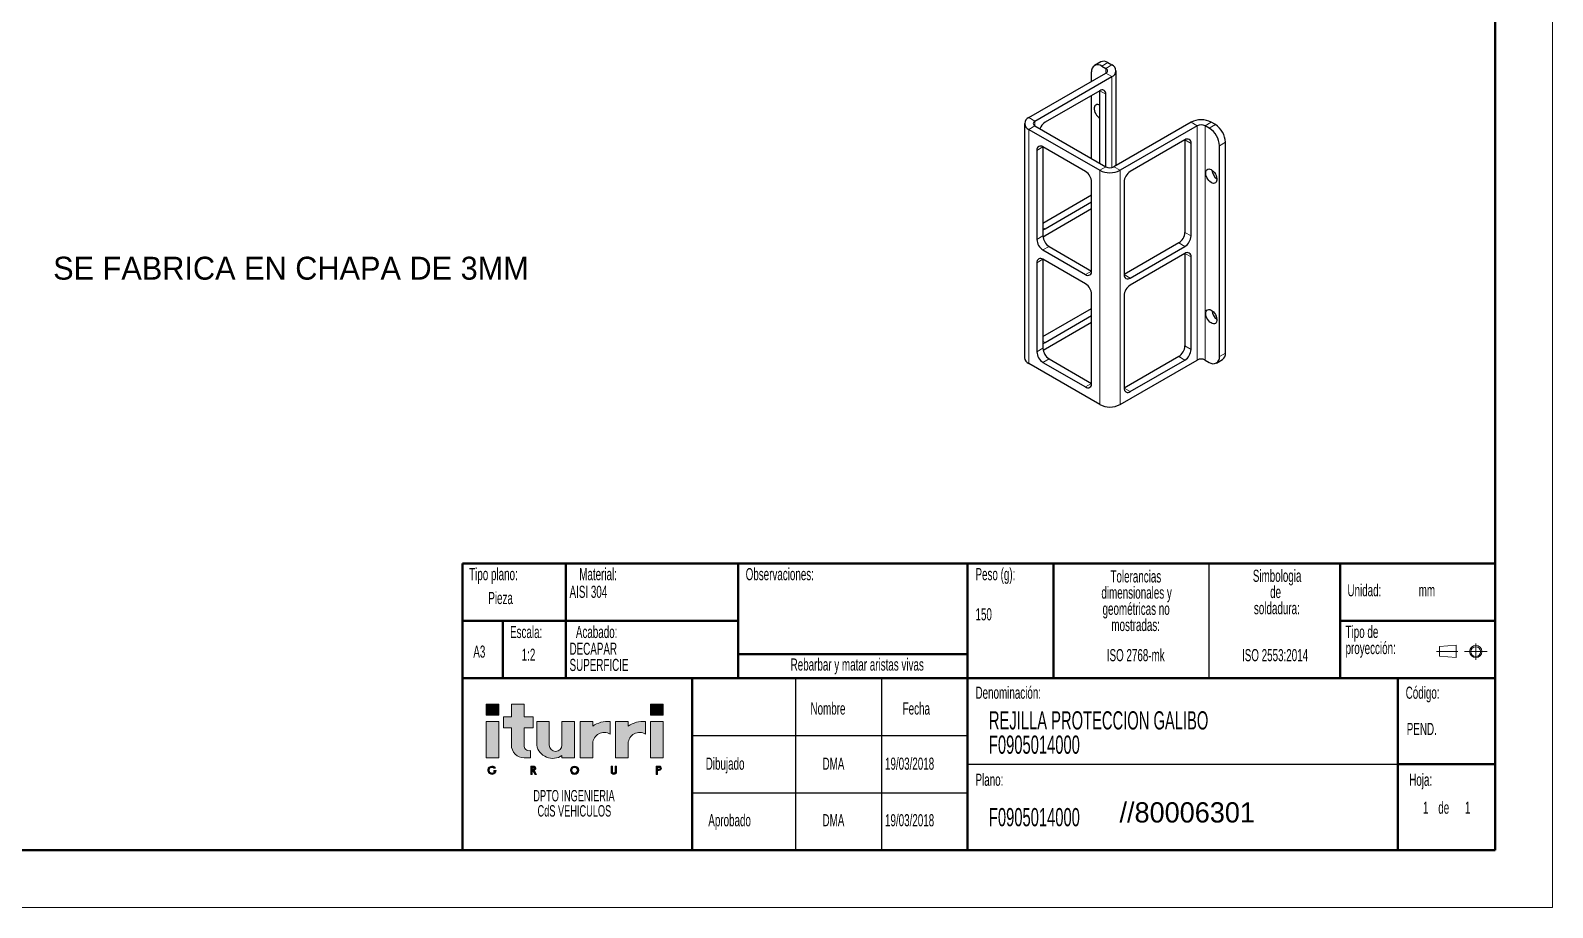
# Model space of a CAD drawing. Header units: millimetres. Extents: x 0 to 2826, y 0 to 1171.
# Drawn here: x 154.7 to 420, y 0 to 152.9 of the extents above; entities that cross this region are included whole.
import ezdxf

# ---------------------------------------------------------------- set-up
doc = ezdxf.new("R2010")
doc.units = ezdxf.units.MM
doc.linetypes.add('CENTERX2', pattern=[20.319999999999997, 12.7, -2.54, 2.54, -2.54])
doc.layers.add('SLD-0', color=179, linetype='Continuous')
doc.styles.add('SLDTEXTSTYLE0', font='TXT', dxfattribs={"width": 0.605})

# ---------------------------------------------------------------- blocks, each defined once
blk = doc.blocks.new('SW_NOTE_0')
at = {"color": 0, "linetype": 'Continuous', "lineweight": 0, "char_height": 1.322916666666667, "attachment_point": 2, "style": 'SLDTEXTSTYLE0'}
for s, insert in [('DPTO INGENIERIA', (7.834147135416667, 1.705329197406662)), ('CdS VEHICULOS', (7.879315238445997, -0.05855967016528754))]:
    blk.add_mtext(s, dxfattribs=dict(at, insert=insert))
blk = doc.blocks.new('Bloque1')
at = {"linetype": 'Continuous'}
for points in [[(0, 12.64478699286279), (1.470029487472491, 12.64478699286279), (1.470029487472491, 13.93106279440076), (0, 13.93106279440076)], [(19.09757491508031, 12.64478699286279), (20.56760440254594, 12.64478699286279), (20.56760440254594, 13.93106279440076), (19.09757491508031, 13.93106279440076)], [(0, 11.9097722491284), (0, 7.683437472650866), (1.470029487479541, 7.683437472650866), (1.470029487479541, 11.9097722491284)], [(19.09757491508031, 11.9097722491284), (19.09757491508031, 7.683437472650866), (20.56760440255286, 7.683437472650866), (20.56760440255286, 11.9097722491284)]]:
    blk.add_hatch(color=7, dxfattribs=at).paths.add_polyline_path(points, flags=0)
h = blk.add_hatch(color=7, dxfattribs=at)
edge = h.paths.add_edge_path(flags=0)
edge.add_line((2.940058974939245, 11.17475750539494), (2.940058974939245, 9.153466960122566))
edge.add_arc((4.41008846240983, 9.153466960121373), 1.470029487470594, 179.9999999999535, 270.0000000000304)
edge.add_line((4.410088462410588, 7.683437472650769), (5.145103206133187, 7.683437472650769))
edge.add_line((5.145103206133187, 7.683437472650769), (5.145103206133113, 8.518336470700856))
edge.add_arc((5.000108756285648, 9.09340829252189), 0.5930691281285276, 185.8121672813475, 284.1511960427798, ccw=False)
edge.add_arc((5.000108756285648, 9.09340829252189), 0.5930691281285276, 174.187832717465, 185.8121672813475, ccw=False)
edge.add_line((4.410088462411754, 9.153466960140273), (4.410088462411754, 11.17475750539494))
edge.add_line((4.410088462411754, 11.17475750539494), (5.453823695100224, 11.17475750539494))
edge.add_line((5.453823695100224, 11.17475750539494), (5.453823695100224, 12.46103330693285))
edge.add_line((5.453823695100224, 12.46103330693285), (4.410088462411754, 12.46103330693285))
edge.add_line((4.410088462411754, 12.46103330693285), (4.410088462411754, 13.93106279440193))
edge.add_line((4.410088462411754, 13.93106279440193), (2.940058974939245, 13.93106279440193))
edge.add_line((2.940058974939245, 13.93106279440193), (2.940058974939245, 12.46103330693285))
edge.add_line((2.940058974939245, 12.46103330693285), (2.021290545278553, 12.46103330693285))
edge.add_line((2.021290545278553, 12.46103330693285), (2.021290545278553, 11.17475750539494))
edge.add_line((2.021290545278553, 11.17475750539494), (2.940058974939245, 11.17475750539494))
h = blk.add_hatch(color=7, dxfattribs=at)
edge = h.paths.add_edge_path(flags=0)
edge.add_line((5.880117949876047, 11.9097722491284), (5.880117949876047, 9.1534669601214))
edge.add_arc((7.744437114683755, 9.518351133259142), 1.899691134915276, 191.0739343382657, 304.490591546001)
edge.add_line((8.820176924825487, 7.952589251952826), (8.820176924825487, 7.683437472646212))
edge.add_line((8.820176924825487, 7.683437472646212), (10.29020641229855, 7.683437472646212))
edge.add_line((10.29020641229855, 7.683437472646212), (10.29020641229855, 11.9097722491284))
edge.add_line((10.29020641229855, 11.9097722491284), (8.820176924827987, 11.9097722491284))
edge.add_line((8.820176924827987, 11.9097722491284), (8.820176924827987, 9.1534669601214))
edge.add_arc((8.085162181091732, 9.1534669601214), 0.7350147437362545, 180, 360, ccw=False)
edge.add_line((7.350147437355477, 9.1534669601214), (7.350147437355477, 11.9097722491284))
edge.add_line((7.350147437355477, 11.9097722491284), (5.880117949876047, 11.9097722491284))
h = blk.add_hatch(color=7, dxfattribs=at)
edge = h.paths.add_edge_path(flags=0)
edge.add_arc((13.72799876440441, 9.286820956505364), 1.340148664346774, 59.34960505052129, 176.8199676444252, ccw=False)
edge.add_line((14.41120426332054, 10.43974276166007), (14.41120426332054, 11.90977224912908))
edge.add_arc((14.16577858448898, 8.859929800427812), 3.059701411205041, 85.39923131649584, 125.479007213571)
edge.add_line((12.38991371804347, 11.35153103293968), (12.38991371804347, 11.9097722491284))
edge.add_line((12.38991371804347, 11.9097722491284), (10.91988423057836, 11.9097722491284))
edge.add_line((10.91988423057836, 11.9097722491284), (10.91988423057836, 7.683437472650866))
edge.add_line((10.91988423057836, 7.683437472650866), (12.38991371805083, 7.683437472650866))
edge.add_line((12.38991371805083, 7.683437472650866), (12.38991371805083, 9.361163752224929))
h = blk.add_hatch(color=7, dxfattribs=at)
edge = h.paths.add_edge_path(flags=0)
edge.add_arc((17.84899661542501, 9.286820956505364), 1.340148664346799, 59.34960505051532, 176.8199676444252, ccw=False)
edge.add_line((18.53220211434129, 10.43974276166004), (18.53220211434148, 11.90977224912882))
edge.add_arc((18.2867764355098, 8.859929800427533), 3.059701411205075, 85.39923131649377, 125.4790072135722)
edge.add_line((16.51091156906422, 11.35153103293939), (16.51091156906411, 11.9097722491284))
edge.add_line((16.51091156906411, 11.9097722491284), (15.04088208159908, 11.9097722491284))
edge.add_line((15.04088208159908, 11.9097722491284), (15.04088208159908, 7.683437472650866))
edge.add_line((15.04088208159908, 7.683437472650866), (16.51091156907144, 7.683437472650866))
edge.add_line((16.51091156907144, 7.683437472650866), (16.51091156907144, 9.361163752224929))
h = blk.add_hatch(color=7, dxfattribs=at)
edge = h.paths.add_edge_path(flags=0)
edge.add_line((0.8980430416329344, 6.488390814672619), (1.096827491121425, 6.488390814672619))
edge.add_arc((0.6827514619636524, 6.240887816449161), 0.4824071849098679, 30.86775549419069, 356.7364169736078)
edge.add_line((1.164376280071322, 6.213424629536295), (0.8835695953456346, 6.213424629536293))
edge.add_line((0.8835695953456346, 6.213424629536293), (0.883569595345653, 6.059054330396475))
edge.add_line((0.883569595345653, 6.059054330396475), (0.9557803647487484, 6.059054330396475))
edge.add_arc((0.6827514619636524, 6.240887816449161), 0.3280368857401572, 48.98147859615631, 326.33693188446534, ccw=False)
h = blk.add_hatch(color=7, dxfattribs=at)
edge = h.paths.add_edge_path(flags=0)
edge.add_line((5.867260323038803, 5.758480631536072), (5.585666678061188, 6.259715539619082))
edge.add_arc((5.551309271960162, 6.490232100029009), 0.2330629013318367, 278.4772606009694, 450.0000000000008)
edge.add_line((5.551309271960162, 6.723295001360848), (5.194775384548119, 6.723295001360848))
edge.add_line((5.194775384548119, 6.723295001360848), (5.194775384548119, 5.758480631536183))
edge.add_line((5.194775384548119, 5.758480631536183), (5.349145683723096, 5.758480631536183))
edge.add_line((5.349145683723096, 5.758480631536183), (5.349145683723096, 6.257169198697289))
edge.add_line((5.349145683723096, 6.257169198697289), (5.41003380859976, 6.257169198697289))
edge.add_line((5.41003380859976, 6.257169198697289), (5.690196919874342, 5.758480631536072))
edge.add_line((5.690196919874342, 5.758480631536072), (5.867260323038803, 5.758480631536072))
edge = h.paths.add_edge_path(flags=0)
edge.add_arc((5.551309271960162, 6.490232100029009), 0.07869260216000068, -90.0000000000008, 89.9999999999992, ccw=False)
edge.add_line((5.551309271960162, 6.41153949786901), (5.349145683723096, 6.41153949786901))
edge.add_line((5.349145683723096, 6.41153949786901), (5.349145683723096, 6.568924702189006))
edge.add_line((5.349145683723096, 6.568924702189006), (5.551309271960162, 6.568924702189012))
h = blk.add_hatch(color=7, dxfattribs=at)
edge = h.paths.add_edge_path(flags=0)
edge.add_arc((10.28650877536282, 6.240887816449161), 0.4824071849119556, 0, 360)
edge = h.paths.add_edge_path(flags=0)
edge.add_arc((10.28650877536282, 6.240887816449161), 0.3280368857401239, 0, 360)
h = blk.add_hatch(color=7, dxfattribs=at)
edge = h.paths.add_edge_path(flags=0)
edge.add_line((14.5278602941172, 6.723295001360848), (14.5278602941172, 6.0800854214777))
edge.add_arc((14.84946508405967, 6.0800854214777), 0.3216047899424941, 180, 360.0000000000008)
edge.add_line((15.17106987400219, 6.0800854214777), (15.17106987400219, 6.723295001360848))
edge.add_line((15.17106987400219, 6.723295001360848), (15.01669957483076, 6.723295001360848))
edge.add_line((15.01669957483076, 6.723295001360848), (15.01669957483076, 6.0800854214777))
edge.add_arc((14.84946508405967, 6.0800854214777), 0.167234490771088, 180, 360, ccw=False)
edge.add_line((14.68223059328859, 6.0800854214777), (14.68223059328859, 6.723295001360848))
edge.add_line((14.68223059328859, 6.723295001360848), (14.5278602941172, 6.723295001360848))
h = blk.add_hatch(color=7, dxfattribs=at)
edge = h.paths.add_edge_path(flags=0)
edge.add_line((19.93736747357303, 6.218079914850699), (20.12275122071157, 6.218079914850699))
edge.add_arc((20.12275122071157, 6.470687458105771), 0.2526075432550748, 270.0000000000008, 450.0000000000008)
edge.add_line((20.12275122071157, 6.723295001360848), (19.78299717439806, 6.723295001360848))
edge.add_line((19.78299717439806, 6.723295001360848), (19.78299717439806, 5.758480631536183))
edge.add_line((19.78299717439806, 5.758480631536183), (19.93736747357303, 5.758480631536183))
edge.add_line((19.93736747357303, 5.758480631536183), (19.93736747357303, 6.218079914850699))
edge = h.paths.add_edge_path(flags=0)
edge.add_arc((20.12275122071157, 6.470687458105771), 0.09823724408354606, -90.0000000000008, 89.9999999999992, ccw=False)
edge.add_line((20.12275122071157, 6.372450214022225), (19.93736747357303, 6.372450214022225))
edge.add_line((19.93736747357303, 6.372450214022225), (19.93736747357303, 6.568924702189317))
edge.add_line((19.93736747357303, 6.568924702189317), (20.12275122071157, 6.568924702189317))
at = {"layer": 'SLD-0', "lineweight": 18}
for p, q in [((0, 13.93106279440076), (1.470029487472491, 13.93106279440076)), ((0, 12.64478699286278), (0, 13.93106279440076)), ((0, 12.64478699286278), (1.470029487472491, 12.64478699286278)), ((1.470029487472491, 12.64478699286278), (1.470029487472491, 13.93106279440076)), ((2.021290545278553, 12.46103330693285), (2.940058974939236, 12.46103330693285)), ((2.021290545278553, 11.17475750539494), (2.021290545278553, 12.46103330693285)), ((2.940058974939236, 12.46103330693285), (2.940058974939236, 13.93106279440193)), ((2.940058974939236, 13.93106279440193), (4.410088462411754, 13.93106279440193)), ((4.410088462411754, 12.46103330693285), (4.410088462411754, 13.93106279440193)), ((4.410088462411754, 12.46103330693285), (5.453823695100224, 12.46103330693285)), ((5.453823695100224, 11.17475750539494), (5.453823695100224, 12.46103330693285)), ((19.09757491508032, 13.93106279440076), (20.56760440254593, 13.93106279440076)), ((19.09757491508032, 12.64478699286278), (19.09757491508032, 13.93106279440076)), ((19.09757491508032, 12.64478699286278), (20.56760440254593, 12.64478699286278)), ((20.56760440254593, 12.64478699286278), (20.56760440254593, 13.93106279440076)), ((0, 7.683437472650864), (0, 11.9097722491284)), ((1.470029487479541, 11.9097722491284), (0, 11.9097722491284)), ((1.470029487479541, 7.683437472650864), (1.470029487479541, 11.9097722491284)), ((2.021290545278553, 11.17475750539494), (2.940058974939236, 11.17475750539494)), ((2.940058974939236, 9.153466960122564), (2.940058974939236, 11.17475750539494)), ((4.410088462411754, 11.17475750539494), (5.453823695100224, 11.17475750539494)), ((4.410088462411754, 9.033349624915852), (4.410088462411754, 11.17475750539494)), ((5.880117949876057, 9.153466960121397), (5.880117949876057, 11.9097722491284)), ((7.350147437355487, 11.9097722491284), (5.880117949876057, 11.9097722491284)), ((7.350147437355487, 9.153466960121397), (7.350147437355487, 11.9097722491284)), ((10.29020641229856, 11.9097722491284), (8.820176924827978, 11.9097722491284)), ((8.820176924827978, 9.153466960121397), (8.820176924827978, 11.9097722491284)), ((10.29020641229856, 7.68343747264621), (10.29020641229856, 11.9097722491284)), ((10.91988423057835, 7.683437472650864), (10.91988423057835, 11.9097722491284)), ((12.38991371804349, 11.9097722491284), (10.91988423057835, 11.9097722491284)), ((12.38991371804349, 11.35153103293968), (12.38991371804349, 11.9097722491284)), ((14.41120426332054, 10.43974276166007), (14.41120426332054, 11.90977224912908)), ((15.04088208159907, 7.683437472650864), (15.04088208159907, 11.9097722491284)), ((16.51091156906412, 11.9097722491284), (15.04088208159907, 11.9097722491284)), ((16.51091156906424, 11.35153103293939), (16.51091156906412, 11.9097722491284)), ((18.53220211434128, 10.43974276166004), (18.53220211434147, 11.90977224912883)), ((19.09757491508032, 7.683437472650864), (19.09757491508032, 11.9097722491284)), ((20.56760440255287, 11.9097722491284), (19.09757491508032, 11.9097722491284)), ((20.56760440255287, 7.683437472650864), (20.56760440255287, 11.9097722491284)), ((12.38991371805084, 7.683437472650864), (12.38991371805084, 9.361163752224927)), ((16.51091156907145, 7.683437472650864), (16.51091156907145, 9.361163752224927)), ((8.820176924825484, 7.68343747264621), (8.820176924825484, 7.952589251952825)), ((0.8835695953456362, 6.213424629536292), (1.164376280071322, 6.213424629536293)), ((0.8835695953456508, 6.059054330396475), (0.8835695953456362, 6.213424629536292)), ((0.8835695953456508, 6.059054330396475), (0.9557803647487402, 6.059054330396475)), ((0.8980430416329344, 6.488390814672618), (1.096827491121416, 6.488390814672618)), ((5.194775384548128, 5.758480631536181), (5.194775384548128, 6.723295001360846)), ((5.194775384548128, 6.723295001360846), (5.551309271960153, 6.723295001360846)), ((5.194775384548128, 5.758480631536181), (5.349145683723106, 5.758480631536181)), ((5.349145683723106, 6.411539497869009), (5.349145683723106, 6.568924702189005)), ((5.349145683723106, 6.568924702189005), (5.551309271960153, 6.56892470218901)), ((5.349145683723106, 6.411539497869009), (5.551309271960153, 6.411539497869009)), ((5.349145683723106, 6.257169198697287), (5.410033808599751, 6.257169198697287)), ((5.349145683723106, 5.758480631536181), (5.349145683723106, 6.257169198697287)), ((5.410033808599751, 6.257169198697287), (5.690196919874352, 5.75848063153607)), ((5.585666678061179, 6.259715539619084), (5.867260323038803, 5.75848063153607)), ((5.690196919874352, 5.75848063153607), (5.867260323038803, 5.75848063153607)), ((14.52786029411718, 6.723295001360846), (14.52786029411718, 6.080085421477699)), ((14.52786029411718, 6.723295001360846), (14.6822305932886, 6.723295001360846)), ((14.6822305932886, 6.723295001360846), (14.6822305932886, 6.080085421477699)), ((15.01669957483076, 6.723295001360846), (15.01669957483076, 6.080085421477699)), ((15.01669957483076, 6.723295001360846), (15.17106987400219, 6.723295001360846)), ((15.17106987400219, 6.723295001360846), (15.17106987400219, 6.080085421477699)), ((20.12275122071158, 6.723295001360846), (19.78299717439805, 6.723295001360846)), ((19.78299717439805, 5.758480631536181), (19.78299717439805, 6.723295001360846)), ((19.78299717439805, 5.758480631536181), (19.78299717439805, 6.723295001360846)), ((19.78299717439805, 5.758480631536181), (19.93736747357303, 5.758480631536181)), ((19.93736747357303, 6.372450214022225), (19.93736747357303, 6.568924702189317)), ((20.12275122071158, 6.568924702189317), (19.93736747357303, 6.568924702189317)), ((20.12275122071158, 6.372450214022225), (19.93736747357303, 6.372450214022225)), ((20.12275122071158, 6.218079914850697), (19.93736747357303, 6.218079914850697)), ((19.93736747357303, 5.758480631536181), (19.93736747357303, 6.218079914850697))]:
    blk.add_line(p, q, dxfattribs=at)
at = {"layer": 'SLD-0', "linetype": 'Continuous', "lineweight": 18}
for p, q in [((0, 7.683437472650864), (1.470029487479541, 7.683437472650864)), ((4.410088462410588, 7.683437472650767), (5.145103206133178, 7.683437472650767)), ((5.145103206133119, 8.518336470700856), (5.145103206133178, 7.683437472650767)), ((8.820176924825484, 7.68343747264621), (10.29020641229856, 7.68343747264621)), ((10.91988423057835, 7.683437472650864), (12.38991371805084, 7.683437472650864)), ((15.04088208159907, 7.683437472650864), (16.51091156907145, 7.683437472650864)), ((19.09757491508032, 7.683437472650864), (20.56760440255287, 7.683437472650864))]:
    blk.add_line(p, q, dxfattribs=at)
at = {"layer": 'SLD-0', "lineweight": 18}
for radius in [0.4824071849119367, 0.3280368857401239]:
    blk.add_circle((10.28650877536283, 6.240887816449159), radius, dxfattribs=at)
at = {"layer": 'SLD-0', "linetype": 'Continuous', "lineweight": 18}
for centre, radius, start, end in [((14.16577858448898, 8.85992980042781), 3.059701411205039, 85.39923131649584, 125.4790072135708), ((13.72799876440442, 9.286820956505363), 1.340148664346778, 59.34960505052258, 176.8199676444261), ((18.28677643550979, 8.859929800427532), 3.05970141120507, 85.39923131649391, 125.4790072135718), ((17.84899661542502, 9.286820956505363), 1.340148664346812, 59.34960505051679, 176.8199676444261)]:
    blk.add_arc(centre, radius, start, end, dxfattribs=at)
at = {"layer": 'SLD-0', "lineweight": 18}
for centre, radius, start, end in [((4.410088462409839, 9.15346696012137), 1.470029487470604, 179.9999999999535, 270.00000000003), ((5.000108756285654, 9.093408292521888), 0.593069128128526, 174.1878327193011, 284.1511960427807), ((7.74443711468375, 9.518351133259142), 1.899691134915271, 191.0739343382659, 304.490591546001), ((8.085162181091732, 9.153466960121397), 0.7350147437362455, 180, 0), ((0.6827514619636432, 6.240887816449159), 0.4824071849098751, 30.86775549419077, 356.736416973608), ((0.6827514619636432, 6.240887816449159), 0.328036885740164, 48.98147859615595, 326.3369318844665), ((5.551309271960153, 6.49023210002901), 0.233062901331837, 278.4772606009695, 90), ((5.551309271960153, 6.49023210002901), 0.07869260216000118, 270.0000000000008, 90), ((14.84946508405968, 6.080085421477699), 0.3216047899425032, 180, 0), ((14.84946508405968, 6.080085421477699), 0.1672344907710794, 180, 0), ((20.12275122071158, 6.470687458105771), 0.252607543255075, 270.0000000000008, 90), ((20.12275122071158, 6.470687458105771), 0.0982372440835464, 270.0000000000008, 90)]:
    blk.add_arc(centre, radius, start, end, dxfattribs=at)
at = {"color": 7, "linetype": 'Continuous', "lineweight": 0}
blk.add_blockref('SW_NOTE_0', (2.382122719194912, 2.23579340776377), dxfattribs=at)
blk = doc.blocks.new('Bloque3')
at = {"color": 7, "linetype": 'Continuous', "lineweight": 18}
for p, q in [((397.6843186529448, 130.9474037303248), (395.2324701148584, 130.769079539224)), ((395.2324701148584, 130.769079539224), (395.2324701148584, 129.3424860104174)), ((397.6843186529448, 130.9474037303248), (397.6843186529448, 129.1641618193165)), ((397.6843186529448, 129.1641618193165), (395.2324701148584, 129.3424860104174))]:
    blk.add_line(p, q, dxfattribs=at)
at = {"color": 7, "linetype": 'CENTERX2', "lineweight": 18}
for p, q in [((400.519398462205, 128.8462117601373), (400.519398462205, 131.1946334330045)), ((397.9244070823637, 130.0557827748207), (394.7991339200892, 130.0557827748207)), ((398.880378110823, 130.0204225965709), (402.1584188135871, 130.0204225965709))]:
    blk.add_line(p, q, dxfattribs=at)
at = {"color": 7, "linetype": 'Continuous', "lineweight": 18}
for radius in [0.8916209555040588, 0.7132967644032412]:
    blk.add_circle((400.519398462205, 130.0204225965709), radius, dxfattribs=at)
blk = doc.blocks.new('SW_NOTE_1')
at = {"layer": 'SLD-0', "color": 0, "char_height": 2.116666666666666, "attachment_point": 2, "style": 'SLDTEXTSTYLE0'}
for s, insert in [('Tolerancias', (7.40833333333335, 2.728526715850658)), ('dimensionales y', (7.543318599959214, -0.09369547226446145)), ('geométricas no', (7.462719515462735, -2.915917660379582)), ('mostradas:', (7.378690044830217, -5.738139848494701))]:
    blk.add_mtext(s, dxfattribs=dict(at, insert=insert))
blk = doc.blocks.new('SW_NOTE_2')
at = {"layer": 'SLD-0', "color": 0, "char_height": 2.116666666666666, "attachment_point": 1, "style": 'SLDTEXTSTYLE0'}
for s, insert in [('Tipo de', (0, 2.728526715850658)), ('proyección:', (0, -0.09369547226446145))]:
    blk.add_mtext(s, dxfattribs=dict(at, insert=insert))
blk = doc.blocks.new('SW_NOTE_3')
at = {"layer": 'SLD-0', "color": 0, "char_height": 2.116666666666666, "attachment_point": 2, "style": 'SLDTEXTSTYLE0'}
for s, insert in [('Simbologia', (7.11067708333335, 2.728526715850658)), ('de', (6.842418709397336, -0.09369547226446145)), ('soldadura:', (7.064129990587642, -2.915917660379582))]:
    blk.add_mtext(s, dxfattribs=dict(at, insert=insert))
blk = doc.blocks.new('SW_NOTE_5')
at = {"layer": 'SLD-0', "color": 0, "char_height": 2.116666666666666, "attachment_point": 1, "style": 'SLDTEXTSTYLE0'}
for s, insert in [('DECAPAR', (0, 2.728526715850658)), ('SUPERFICIE', (0, -0.09369547226446145))]:
    blk.add_mtext(s, dxfattribs=dict(at, insert=insert))
blk = doc.blocks.new('SW_NOTE_6')
at = {"layer": 'SLD-0', "color": 0, "char_height": 3.174999999999999, "attachment_point": 1, "style": 'SLDTEXTSTYLE0'}
for s, insert in [('REJILLA PROTECCION GALIBO', (0, 4.092790073775991)), ('F0905014000', (0, -0.1405432083966922))]:
    blk.add_mtext(s, dxfattribs=dict(at, insert=insert))

msp = doc.modelspace()

# ---------------------------------------------------------------- linework, layer by layer
at = {"color": 7, "linetype": 'Continuous', "lineweight": 18}
for p in [(420, 297), (7.530618371675734, 7.806255641895632e-15)]:
    msp.add_line(p, (420, 0), dxfattribs=at)
at = {"color": 7, "linetype": 'Continuous', "lineweight": 50}
for p, q in [((410.0000000000001, 10.00000000000001), (410.0000000000001, 287)), ((230, 60.00000000000001), (409.9999999999999, 60.00000000000001)), ((230, 60.00000000000001), (230, 10.00000000000001)), ((20.00000000000002, 10.00000000000001), (410.0000000000001, 10.00000000000001))]:
    msp.add_line(p, q, dxfattribs=at)
at = {"color": 7, "linetype": 'Continuous', "lineweight": 25}
for p, q in [((341.2302453382081, 147.4168191800644), (340.169584334028, 146.8045126156629)), ((341.419483370933, 146.6807428879762), (342.1265902680233, 146.272538765155)), ((342.480144375113, 147.2930494523777), (343.1872512722034, 146.8848453295565)), ((328.691560458077, 137.7002544194063), (342.1265889509343, 145.4561312798519)), ((329.7522214622571, 137.0879478550048), (343.1872499551144, 144.8438247154504)), ((339.6517154696625, 144.0274178037218), (339.6517154696625, 145.659900450418)), ((343.9194829593624, 129.3465749374356), (343.9194829593624, 145.8643354026731)), ((341.0659305809323, 142.3944024491982), (331.5199884580289, 136.8836473613662)), ((339.6517154696625, 130.5566830928123), (339.6517154696625, 141.5779942078176)), ((341.0659292638433, 129.7402750354376), (341.0659292638433, 142.3942011176823)), ((342.1265902680233, 129.1279684710362), (342.1265902680233, 141.7818945532808)), ((327.9593278654194, 136.6797439697896), (327.9593278654194, 95.85270276713179)), ((328.6915613635757, 135.6592335676942), (341.0659297577516, 128.5156627489167)), ((329.7522215445751, 136.2715396568835), (342.126589938751, 129.1279688381061)), ((356.9758319788349, 136.8838457460729), (343.5408034859776, 129.1279688856273)), ((358.0364921598343, 136.2715396568835), (344.6014636669771, 128.5156627964379)), ((360.1578126864694, 135.8633356291047), (359.450705871697, 136.2715397044047)), ((361.2184736906494, 136.4756421935062), (360.5113668758771, 136.8838462688062)), ((355.9151727856523, 133.8221173906312), (346.3692306627488, 128.3113623027994)), ((355.9151722917438, 133.8219155839033), (355.9151722917438, 117.6952353278738)), ((356.9758324727433, 117.0829292386843), (356.9758324727433, 133.2096094947139)), ((361.9255794352869, 96.05713638860772), (361.9255794352869, 132.801472482398)), ((362.986240439467, 96.6694429530092), (362.986240439467, 133.4137790467995)), ((330.1057751577565, 131.9849327724694), (330.1057751577565, 116.470656324578)), ((338.5910559472075, 128.3112950972517), (331.1664348448475, 132.5974376265351)), ((331.1664353387559, 132.5972388616588), (331.1664353387559, 117.0829624137674)), ((339.651716292843, 110.9599018070005), (339.651716292843, 126.4741782548919)), ((345.3085704817494, 126.4742425136305), (345.3085704817494, 110.3475622576009)), ((331.1664340216669, 119.3278532443671), (339.6517154696625, 124.2263019578824)), ((331.5199884580289, 118.3073427472292), (339.651716128207, 123.0016892092491)), ((339.651716128207, 121.7768785511211), (331.5199884580289, 117.0825320891013)), ((331.1664348448475, 114.6335398623879), (338.5910559472075, 110.3473973331044)), ((332.2270950258469, 115.2458459515773), (339.6517161282069, 110.9597034222938)), ((354.8545126046528, 115.8581188656837), (345.3085704817494, 110.3473637778518)), ((346.3692306627488, 109.7350576886624), (355.9151727856523, 115.2458127764942)), ((330.1057751577565, 112.3879531168677), (330.1057751577565, 96.87367704920774)), ((338.5910559472075, 108.71431544165), (331.1664348448475, 113.0004579709334)), ((331.1664353387559, 113.0002592060571), (331.1664353387559, 97.48598313839715)), ((355.9151727856523, 114.0210021183663), (346.3692306627488, 108.5102470305344)), ((355.9151722917438, 114.0208018325642), (355.9151722917438, 97.89412119630317)), ((356.9758324727433, 97.28181510711373), (356.9758324727433, 113.4084957433747)), ((339.651716292843, 91.3629225316303), (339.651716292843, 106.8771985992902)), ((345.3085704817494, 106.6731287622913), (345.3085704817494, 90.5464481260303)), ((331.1664340216669, 99.52673854244934), (339.6517154696625, 104.4251872559646)), ((339.651716128207, 101.9757632788562), (331.2121859074506, 97.10372618663898)), ((331.5199884580289, 98.50622804531147), (339.651716128207, 103.2005745073313)), ((332.2270950258469, 95.64886610585987), (339.6517161282069, 91.36272357657643)), ((354.8545126046528, 96.0570041637659), (345.3085704817494, 90.546249075934)), ((341.0659297577516, 87.68862154625889), (328.6915613635757, 94.83219236503635)), ((331.1664348448475, 95.03656001667046), (338.5910559472075, 90.75041748738703)), ((344.6014636669771, 87.68862159378007), (358.0364921598343, 95.44449845422568)), ((346.3692306627488, 89.9339429867446), (355.9151727856523, 95.44469807457646)), ((359.450705871697, 95.44449850174692), (360.1578126864694, 95.03629442644693)), ((361.4077110648298, 94.912524318467), (362.4683720690099, 95.52483088286846))]:
    msp.add_line(p, q, dxfattribs=at)
at = {"color": 8, "linetype": 'Continuous', "lineweight": 18}
for p, q in [((342.480144375113, 147.2930494523777), (341.419483370933, 146.6807428879762)), ((342.1265902680233, 146.272538765155), (343.1872512722034, 146.8848453295565)), ((342.1265902680233, 146.272538765155), (342.1265902680233, 145.4561301399709)), ((342.1265889509343, 145.4561312798519), (343.1872499551144, 144.8438247154504)), ((343.1872499551144, 128.9961689406841), (343.1872499551144, 144.8438247154504)), ((341.0659292638433, 142.3942011176823), (342.1265902680233, 141.7818945532808)), ((329.7522214622571, 137.0879478550048), (328.691560458077, 137.7002544194063)), ((329.7522215445751, 136.2715396568835), (328.6915613635757, 135.6592335676942)), ((328.6915613635757, 135.6592335676942), (328.6915613635757, 94.83219236503635)), ((329.7522214622571, 136.2715392298206), (329.7522214622571, 137.0879478550048)), ((358.0364921598343, 136.2715396568835), (356.9758319788349, 136.8838457460729)), ((358.0364921598343, 136.2715396568835), (358.0364921598343, 95.44449845422568)), ((359.450705871697, 136.2715397044047), (360.5113668758771, 136.8838462688062)), ((359.450705871697, 95.44449850174692), (359.450705871697, 136.2715397044047)), ((360.1578126864694, 135.8633356291047), (361.2184736906494, 136.4756421935062)), ((355.9151722917438, 133.8219155839033), (356.9758324727433, 133.2096094947139)), ((362.986240439467, 133.4137790467995), (361.9255794352869, 132.801472482398)), ((331.1664353387559, 132.5972388616588), (330.1057751577565, 131.9849327724694)), ((342.126589938751, 129.1279688381061), (341.0659297577516, 128.5156627489167)), ((341.0659297577516, 87.68862154625889), (341.0659297577516, 128.5156627489167)), ((343.5408034859776, 129.1279688856273), (344.6014636669771, 128.5156627964379)), ((344.6014636669771, 87.68862159378007), (344.6014636669771, 128.5156627964379)), ((331.1664353387559, 117.0829624137674), (330.1057751577565, 116.470656324578)), ((331.1664343509392, 118.5114451888095), (331.5199884580289, 118.3073427472292)), ((355.9151722917438, 117.6952353278738), (356.9758324727433, 117.0829292386843)), ((332.2270950258469, 115.2458459515773), (331.1664348448475, 114.6335398623879)), ((354.8545126046528, 115.8581188656837), (355.9151727856523, 115.2458127764942)), ((331.1664353387559, 113.0002592060571), (330.1057751577565, 112.3879531168677)), ((355.9151722917438, 114.0208018325642), (356.9758324727433, 113.4084957433747)), ((339.6517161282069, 110.9597034222938), (338.5910559472075, 110.3473973331044)), ((345.3085704817494, 110.3473637778518), (346.3692306627488, 109.7350576886624)), ((331.1664343509392, 98.71033048689175), (331.5199884580289, 98.50622804531147)), ((331.1664353387559, 97.48598313839715), (330.1057751577565, 96.87367704920774)), ((332.2270950258469, 95.64886610585987), (331.1664348448475, 95.03656001667046)), ((354.8545126046528, 96.0570041637659), (355.9151727856523, 95.44469807457646)), ((355.9151722917438, 97.89412119630317), (356.9758324727433, 97.28181510711373)), ((361.9255794352869, 96.05713638860772), (362.986240439467, 96.6694429530092)), ((339.6517161282069, 91.36272357657643), (338.5910559472075, 90.75041748738703)), ((345.3085704817494, 90.546249075934), (346.3692306627488, 89.9339429867446))]:
    msp.add_line(p, q, dxfattribs=at)
at = {"color": 7, "linetype": 'Continuous', "lineweight": 25, "flags": 128}
for points in [[(341.0659292638433, 139.8421802430064), (340.9086332739336, 139.9181958028335), (340.7060544465659, 139.970189414138), (340.5203027484663, 139.9637019661993), (340.3600643816949, 139.8990331359869), (340.2328309485746, 139.7792102687685), (340.1445530572796, 139.6098294088613), (340.0993571476967, 139.3988172481774), (340.0993571476967, 139.1560379492346), (340.1445530572796, 138.8928406602217), (340.2328309485746, 138.6215393583792), (340.3600643816949, 138.3548128542955), (340.5203027484663, 138.1051367437997), (340.7060544465659, 137.8841849502371), (340.9086332739336, 137.7022890678571), (341.0659292638433, 137.5966915015622)], [(359.5390941515153, 128.0551047793011), (359.5618253792515, 128.2833410751103), (359.6289560069882, 128.4746578317182), (359.7373471646461, 128.6201110931182), (359.8819305290556, 128.7129019405443), (360.055945646934, 128.7486896828641), (360.2512557069767, 128.7258019640826), (360.4587283432193, 128.6453099898422), (360.6686621249242, 128.5109739567007), (360.8712409522918, 128.3290750324691), (361.0569923211192, 128.1081234289913), (361.2172310171629, 127.8584471284107), (361.3444641210109, 127.5917238562634), (361.4327425062144, 127.3204192274421), (361.4779384157972, 127.0572249802807), (361.4779384157972, 126.814445681338), (361.4327425062144, 126.6034304788025), (361.3444641210109, 126.4340529458741), (361.2172310171629, 126.3142268467193), (361.0569923211192, 126.2495582065918), (360.8712409522918, 126.2430705685683), (360.6686621249242, 126.2950672217243), (360.4587283432193, 126.4031155736427), (360.2512557069767, 126.5621633645445), (360.055945646934, 126.7647758411816), (359.8819305290556, 127.001477162038), (359.7373471646461, 127.2612004087553), (359.6289560069882, 127.5318024788362), (359.5618253792515, 127.800626608438), (359.5390941515153, 128.0551047793011)], [(331.1664350094837, 118.1732884436532), (331.3130638954531, 118.2114225454826), (331.5199884580289, 118.3073427472292)], [(331.5199884580289, 117.0825320891013), (331.3130638954531, 116.9395422762406), (331.1873698101202, 116.8287308627944)], [(359.5390941515153, 103.5588809702619), (359.5618253792515, 103.7871157451453), (359.6289560069882, 103.9784325017532), (359.7373471646461, 104.123887284079), (359.8819305290556, 104.2166781315051), (360.055945646934, 104.2524666342878), (360.2512557069767, 104.2295789155062), (360.4587283432193, 104.1490846598772), (360.6686621249242, 104.0147486267357), (360.8712409522918, 103.8328519838928), (361.0569923211192, 103.6118996199522), (361.2172310171629, 103.3622233193715), (361.3444641210109, 103.0954977658356), (361.4327425062144, 102.82419465794), (361.4779384157972, 102.5610004107786), (361.4779384157972, 102.318220351373), (361.4327425062144, 102.1072074302261), (361.3444641210109, 101.937828376372), (361.2172310171629, 101.81800303768), (361.0569923211192, 101.7533343975526), (360.8712409522918, 101.746846759529), (360.6686621249242, 101.7988418917593), (360.4587283432193, 101.9068902436777), (360.2512557069767, 102.0659395555052), (360.055945646934, 102.2685512716795), (359.8819305290556, 102.5052533529988), (359.7373471646461, 102.7649765997161), (359.6289560069882, 103.0355771488712), (359.5618253792515, 103.3044020389359), (359.5390941515153, 103.5588809702619)], [(331.1664350094837, 98.37217412196692), (331.3130638954531, 98.41030746333334), (331.5199884580289, 98.50622804531147)]]:
    msp.add_lwpolyline(points, dxfattribs=at)
at = {"color": 7, "linetype": 'Continuous', "lineweight": 25}
for centre, radius, start, end in [((340.7348147032635, 145.8253454322063), 1.095662353020333, 51.32587106986088, 188.6848806848883), ((341.7480222317415, 146.2726425218326), 1.255879427620118, 54.34129543135959, 114.3482879081663), ((341.9716637384682, 145.8643352724413), 0.4366146138457268, 290.7832011511936, 69.21661398121266), ((342.7891113865589, 145.8643352794263), 1.095425091440645, 291.3125789240798, 68.68734712895325), ((341.4799773368287, 141.8867849201624), 0.6550650897832418, 350.7860193304596, 129.2029824651152), ((329.0896999297645, 136.6797441701846), 1.095425126461019, 111.3126289151152, 248.6874219234232), ((329.9071485553673, 136.6797437715654), 0.4366153661018174, 110.7834276536259, 249.2165839005955), ((332.762214352492, 134.9457408710759), 2.301870269581687, 122.6604547309154, 158.9163904850677), ((358.7435999290212, 133.4908062946645), 3.825927370523362, 62.4805776243284, 117.5194393181756), ((358.7435990616236, 134.9068282654799), 1.537022235488044, 62.60967735083661, 117.3903264997403), ((358.1037690224021, 132.6361918214926), 3.825382664375438, 2.476309950411857, 57.52366862851972), ((359.1644192720296, 133.248492176753), 3.825393677163431, 2.47639590288561, 57.5235826760451), ((330.7523860970124, 132.0898240677951), 0.6550632722116441, 50.79666302811216, 189.2140887266391), ((356.3292195415487, 133.3144998615954), 0.6550650897832766, 350.7860193304588, 129.202982465119), ((337.3488920187556, 126.3693863029541), 2.305207363886632, 2.60549507142822, 57.39452561391557), ((342.8336966667584, 131.9086972533747), 3.825922502223801, 242.4805402795336, 297.5194612606965), ((342.8336966665065, 130.4926798027778), 1.537021776531651, 242.6096719422784, 297.3903319082965), ((347.6114041528813, 126.369448362529), 2.305216851188703, 122.6056056656957, 177.3944609426792), ((362.7414582636458, 128.7812293505316), 2.148918328908158, 185.9663152807716, 234.0282639988485), ((333.4692544682147, 117.1877513520335), 2.305202087580229, 182.6054260568815, 237.3945740887481), ((353.6123491046959, 117.80002660879), 2.305206247467162, 302.6054794930601, 357.3945203613154), ((354.6730092856949, 117.1877205196009), 2.305206247467695, 302.6054794930651, 357.3945203613088), ((332.4085942872152, 116.575445262844), 2.305202087580169, 182.6054260568798, 237.3945740887489), ((356.3292206319136, 113.5133867379374), 0.6550641139931321, 350.7859498673292, 129.2031751530096), ((330.7523861641723, 112.4928442958943), 0.6550633198826908, 50.79667400968153, 189.2140777450703), ((339.0051049180818, 110.8550111357236), 0.6550636021727866, 230.7966613938124, 9.214028748461342), ((345.9551819104593, 110.2426717122719), 0.6550636352581473, 170.785982881123, 309.2033115734886), ((337.3488914145122, 106.7724062984922), 2.305207983364203, 2.605503050641407, 57.39451763470245), ((347.6113972413772, 106.5683369938625), 2.305209838515456, 122.605513235702, 177.3945122933051), ((362.7414566716963, 104.2850048466072), 2.148916831443937, 185.9663415978357, 234.0282874675566), ((329.1787702279864, 95.95472314676249), 1.223702510205401, 184.7823141877361, 246.5378462580712), ((332.4085964588355, 96.97846663837937), 2.305204286544303, 182.605439764795, 237.3945449760444), ((333.469256639835, 97.59077272756883), 2.305204286544362, 182.6054397647959, 237.3945449760438), ((353.6123485494814, 97.99891219489223), 2.30520678927352, 302.605487260557, 357.3945279986079), ((354.6730087304805, 97.3866061057031), 2.305206789273986, 302.6054872605613, 357.3945279986003), ((358.7435990616235, 94.07978706282226), 1.537022235487909, 62.60967735082968, 117.3903264997392), ((360.8424816081256, 95.89169014261209), 1.095661153603457, 231.32580385448, 8.684957142140004), ((361.7701880415996, 96.53017555351181), 1.22400116132375, 304.7789081606068, 6.533288116271157), ((339.005104580296, 91.25803197261337), 0.6550639176248702, 230.7967220261886, 9.21401432544167), ((345.9551819892993, 90.44155724455085), 0.6550637669063254, 170.7859549629418, 309.2032932823105), ((342.8336966667584, 91.08165598586088), 3.825922444705993, 242.4805398307615, 297.5194617094683)]:
    msp.add_arc(centre, radius, start, end, dxfattribs=at)
at = {"layer": 'SLD-0', "lineweight": 50}
for p, q in [((248, 60.00000000000001), (248, 40.00000000000001)), ((278.0000000000001, 60.00000000000001), (278.0000000000001, 40.00000000000001)), ((318.0000000000001, 60.00000000000001), (318.0000000000001, 40.00000000000001)), ((333.0000000000001, 60.00000000000001), (333.0000000000001, 40.00000000000001)), ((383.0000000000001, 60.00000000000001), (383.0000000000001, 40.00000000000001)), ((230, 50.00000000000001), (248, 50.00000000000001)), ((237, 50), (237, 40.00000000000001)), ((248, 50.00000000000001), (278, 50)), ((383.0000000000001, 50.00000000000001), (409.9999999999999, 50.00000000000001)), ((278.0000000000001, 44.15792825585831), (318.0000000000001, 44.15792825585831)), ((230, 40.00000000000001), (409.9999999999999, 40.00000000000001)), ((270, 40.00000000000001), (270, 10.00000000000001)), ((318.0000000000001, 40.00000000000001), (318.0000000000001, 10.00000000000001)), ((393.0000000000001, 40.00000000000001), (393.0000000000001, 10.00000000000001)), ((393.0000000000001, 25.00000000000001), (410.0000000000001, 25.00000000000001))]:
    msp.add_line(p, q, dxfattribs=at)
at = {"layer": 'SLD-0'}
for p, q in [((360.0817104490968, 60.00000000000001), (360.0817104490968, 40.00000000000001)), ((288.0000000000001, 40.00000000000001), (288.0000000000001, 10.00000000000001)), ((303.0000000000001, 40.00000000000001), (303.0000000000001, 10.00000000000001)), ((270, 30.00000000000001), (318.0000000000001, 30.00000000000001)), ((318.0000000000001, 25.00000000000001), (393.0000000000001, 25.00000000000001)), ((270, 20.00000000000001), (318.0000000000001, 20.00000000000001))]:
    msp.add_line(p, q, dxfattribs=at)

# ---------------------------------------------------------------- block references
at = {"color": 7, "linetype": 'Continuous'}
for name, p, xscale, yscale, zscale in [('Bloque3', (-74.01075555773451, -111.4075521898083), 1.2, 1.2, 1.2), ('Bloque1', (234.0819222518986, 14.58121273999516), 1.5, 1.5, 1.5)]:
    msp.add_blockref(name, p, dxfattribs=dict(at, xscale=xscale, yscale=yscale, zscale=zscale))
at = {"layer": 'SLD-0'}
for name, p in [('SW_NOTE_1', (339.9454213939081, 56.05597640302372)), ('SW_NOTE_3', (364.8731215524724, 56.16554268830864)), ('SW_NOTE_2', (383.9139954457787, 46.39094542051799)), ('SW_NOTE_5', (248.6348285338399, 43.44719827553497)), ('SW_NOTE_6', (321.7389697566954, 30.12454228036469))]:
    msp.add_blockref(name, p, dxfattribs=at)

# ---------------------------------------------------------------- texts
at = {"attachment_point": 1}
for s, width, insert, char_height in [('SE FABRICA EN CHAPA DE 3MM', 108.1774585629355, (158.6085517721112, 113.455286051787), 4), ('//80006301', 47.26823210594898, (344.5062459271057, 18.35526885008881), 3.527777777777778)]:
    msp.add_mtext_dynamic_manual_height_columns(s, width=width, gutter_width=17.63888888888889, heights=[0], dxfattribs=dict(at, insert=insert, char_height=char_height))
at = {"layer": 'SLD-0', "style": 'SLDTEXTSTYLE0'}
for s, insert, char_height, attachment_point in [('Tipo plano:', (231.1292908205987, 59.18086464310248), 2.116666666666666, 1), ('Material:', (250.3296690940196, 59.18086464310247), 2.116666666666666, 1), ('Observaciones:', (279.3386151130072, 59.18086464310245), 2.116666666666666, 1), ('Peso (g):', (319.4030594329889, 59.18086464310248), 2.116666666666666, 1), ('AISI 304', (248.6348285338399, 56.10575879180279), 2.116666666666666, 1), ('Unidad:', (384.2461491906492, 56.37062814990191), 2.116666666666666, 1), ('mm', (396.6621778367676, 56.37062814990191), 2.116666666666666, 1), ('Pieza', (234.4725947412999, 55.01919565308792), 2.116666666666666, 1), ('150', (319.4030594329889, 52.18130880303316), 2.116666666666666, 1), ('Escala:', (238.2631049677617, 49.1014684704326), 2.116666666666666, 1), ('Acabado:', (249.7382769308323, 49.10146847043262), 2.116666666666666, 1), ('A3', (231.8593489245929, 45.67436773596823), 2.116666666666666, 1), ('1:2', (240.2902322015985, 45.13474483038564), 2.116666666666666, 1), ('ISO 2768-mk', (347.3366055545182, 45.06001735946086), 2.116666666666666, 2), ('Rebarbar y matar aristas vivas', (298.7854901130071, 43.42372969517523), 2.116666666666666, 2), ('ISO 2553:2014', (371.6253870964596, 45.06001735946086), 2.116666666666666, 2), ('Denominación:', (319.4030594329888, 38.51431125625592), 2.116666666666666, 1), ('Código:', (394.3979393671611, 38.51431125625592), 2.116666666666666, 1), ('Nombre', (290.6377458722614, 35.75483379489786), 2.116666666666666, 1), ('Fecha', (306.7083309462051, 35.75483379489786), 2.116666666666666, 1), ('PEND.', (394.5863859839731, 32.19316862716847), 2.116666666666666, 1), ('Dibujado', (272.3731861044462, 26.14030871380971), 2.116666666666666, 1), ('DMA', (292.735058466094, 26.14030871380973), 2.116666666666666, 1), ('19/03/2018', (303.6286535035466, 26.14030871380971), 2.116666666666666, 1), ('Plano:', (319.4030594329888, 23.33826749498764), 2.116666666666666, 1), ('Hoja:', (395.0139177432879, 23.33826749498764), 2.116666666666666, 1), ('de', (400.0775024829855, 18.47490369276676), 2.116666666666666, 1), ('de', (400.0775024829855, 18.47490369276676), 2.116666666666666, 1), ('Aprobado', (272.8245418345653, 16.28235866686266), 2.116666666666666, 1), ('DMA', (292.7350584660941, 16.28235866686267), 2.116666666666666, 1), ('19/03/2018', (303.6286535035465, 16.28235866686265), 2.116666666666666, 1), ('F0905014000', (321.7389697566954, 17.34676089401768), 3.174999999999999, 1), ('1', (397.4127137630551, 18.47490375097442), 2.116666666666666, 1), ('1', (397.4127137630551, 18.47490375097442), 2.116666666666666, 1), ('1', (404.7307995248454, 18.47490375097442), 2.116666666666666, 1), ('1', (404.7307995248454, 18.47490375097442), 2.116666666666666, 1)]:
    msp.add_mtext(s, dxfattribs=dict(at, insert=insert, char_height=char_height, attachment_point=attachment_point))

doc.saveas('drawing.dxf')
